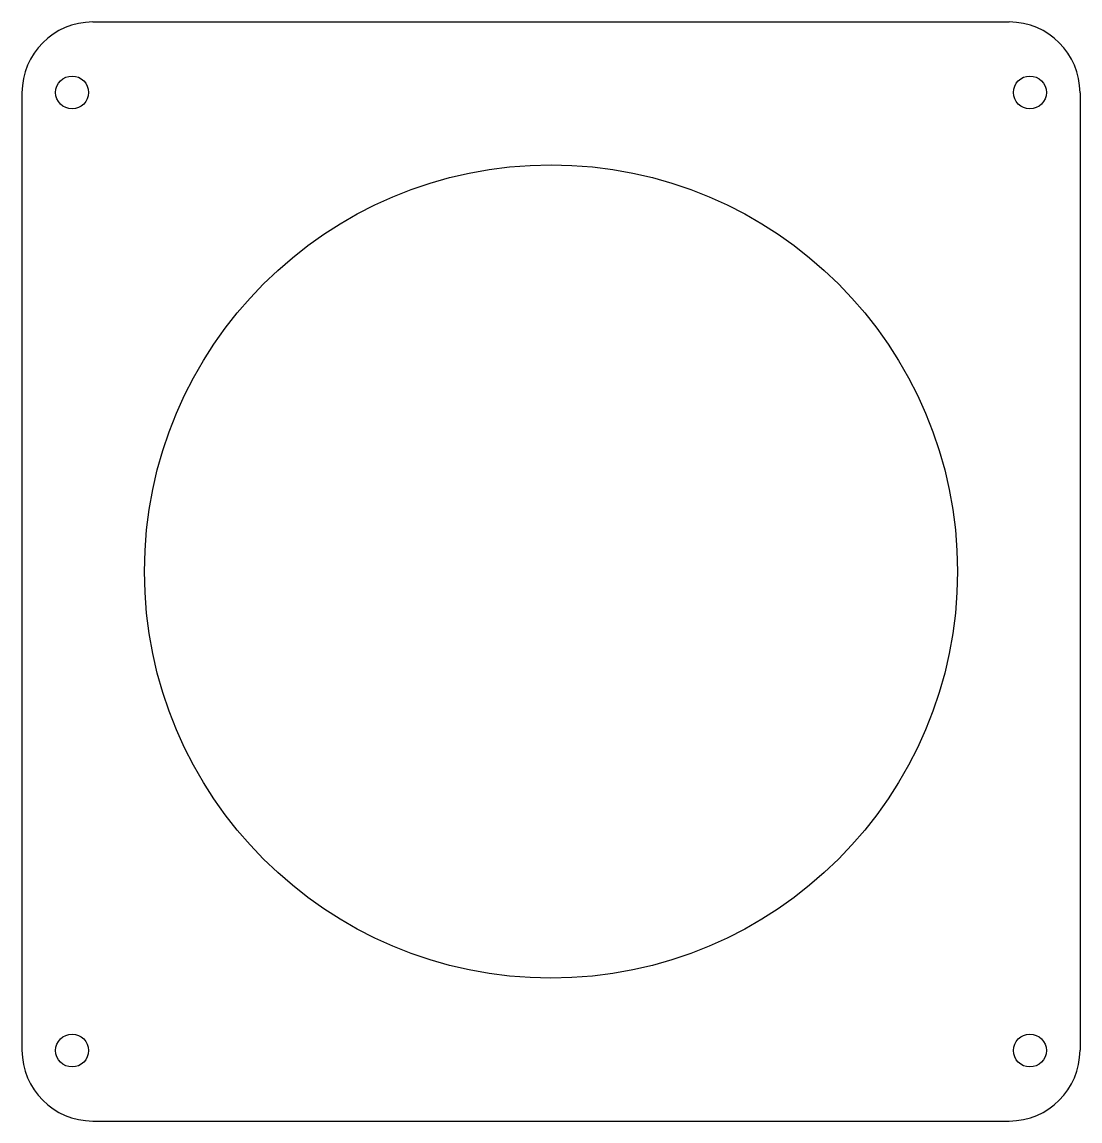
# Model space of a CAD drawing. Header units: millimetres. Extents: x -47.5 to 47.5, y -49.3 to 49.3.
import ezdxf

# ---------------------------------------------------------------- set-up
doc = ezdxf.new("R2010")
doc.units = ezdxf.units.MM

msp = doc.modelspace()

# ---------------------------------------------------------------- linework, layer by layer
at = {"color": 7, "linetype": 'Continuous', "lineweight": 25}
for p, q in [((-41.15, 49.325), (41.15, 49.325)), ((-47.5, 42.975), (-47.5, -42.975)), ((47.5, 42.975), (47.5, -42.975)), ((-41.15, -49.325), (41.15, -49.325))]:
    msp.add_line(p, q, dxfattribs=at)
for centre, radius in [((-43, 43), 1.475), ((43, 43), 1.475), ((0, 0), 36.5), ((-43, -43), 1.475), ((43, -43), 1.475)]:
    msp.add_circle(centre, radius, dxfattribs=at)
for centre, start, end in [((-41.15, 42.975), 90, 180), ((41.15, 42.975), 0, 90), ((-41.15, -42.975), 180, 270), ((41.15, -42.975), 270, 0)]:
    msp.add_arc(centre, 6.35, start, end, dxfattribs=at)

doc.saveas('drawing.dxf')
